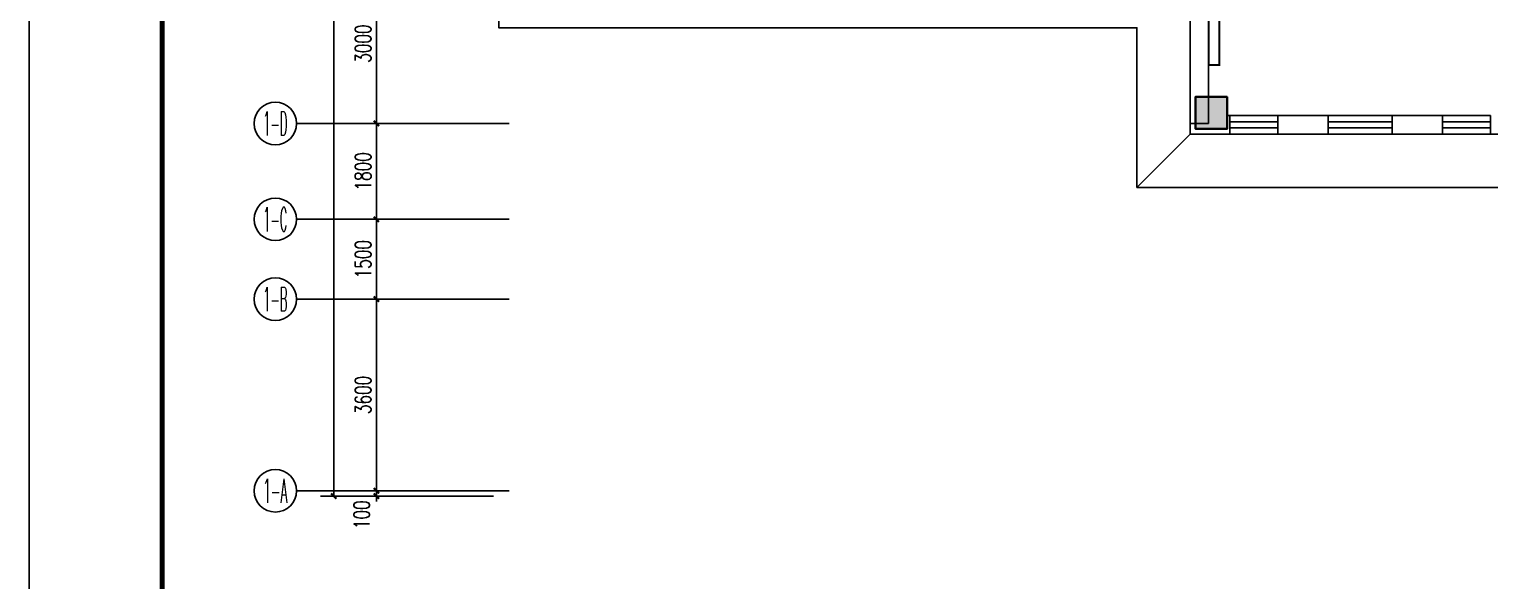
# Model space of a CAD drawing. Extents: x 815029915 to 815825525, y 579155098 to 579748855.
# Drawn here: x 815288638 to 815316102, y 579454527 to 579464887 of the extents above; entities that cross this region are included whole.
import ezdxf
from ezdxf.enums import TextEntityAlignment as Align

# ---------------------------------------------------------------- set-up
doc = ezdxf.new("R2010")
doc.units = 0
doc.header["$LTSCALE"] = 100
doc.header["$MEASUREMENT"] = 0
for name, color, linetype in [('AXIS', 3, 'Continuous'), ('AXIS_TEXT', 7, 'Continuous'), ('COLUMN', 9, 'Continuous'), ('GROUND', 2, 'Continuous'), ('H-供暖-散热器', 4, 'Continuous'), ('WALL', 9, 'Continuous'), ('WINDOW', 4, 'Continuous'), ('ZG-图框层', 4, 'Continuous'), ('zm', 1, 'Continuous')]:
    doc.layers.add(name, color=color, linetype=linetype)
doc.layers.add('柱填充', color=9, linetype='Continuous', lineweight=18)
doc.layers.add('砼柱', color=2, linetype='Continuous', lineweight=35)
doc.styles.add('_TCH_AXIS', font='COMPLEX', dxfattribs={"bigfont": 'GBCBIG'})
doc.styles.add('_TCH_DIM_T3', font='SIMPLEX', dxfattribs={"width": 0.705882, "bigfont": 'GBCBIG'})
doc.styles.add('COMPLEX', font='COMPLEX')
doc.dimstyles.new('_TCH_ARCH-100', dxfattribs={"dimscale": 100, "dimtxt": 2.975, "dimasz": 1, "dimexe": 2.5, "dimexo": 3, "dimgap": 1, "dimtad": 1, "dimdec": 0, "dimzin": 0, "dimdsep": 46, "dimtxsty": '_TCH_DIM_T3', "dimblk": 'ARCHTICK', "dimcen": 0.09, "dimclrt": 7, "dimazin": 2, "dimtfac": 1, "dimtdec": 0, "dimtix": 1, "dimtmove": 2, "dimatfit": 3, "dimfxl": 0, "dimtolj": 1, "dimtzin": 0, "dimarcsym": 0})

# ---------------------------------------------------------------- blocks, each defined once
blk = doc.blocks.new('$TCHSYS$WIN2D')
for p, q in [((-0.5, 0.5), (0.5, 0.5)), ((-0.5, 0.5), (-0.5, -0.5)), ((0.5, 0.5), (0.5, -0.5)), ((0.5, 0.167), (-0.5, 0.167)), ((0.5, -0.167), (-0.5, -0.167)), ((-0.5, -0.5), (0.5, -0.5))]:
    blk.add_line(p, q)
blk = doc.blocks.new('_AXISO')
blk.add_circle((0, 0), 0.5)
at = {"layer": 'AXIS_TEXT', "style": 'COMPLEX', "width": 1.041667}
blk.add_attdef('A', text='', height=0.56, dxfattribs=at).set_placement((-0.25, -0.28), (0.25, -0.28), align=Align.FIT)
blk = doc.blocks.new('_ArchTick')
at = {"color": 0, "linetype": 'ByBlock', "const_width": 0.4}
blk.add_lwpolyline([(-0.5, -0.5), (0.5, 0.5)], dxfattribs=at)
blk = doc.blocks.new('*D374')
at = {"layer": 'AXIS', "color": 0, "lineweight": -2, "transparency": 16777216}
for p, q in [((815297366, 579484617), (815294116, 579484617)), ((815294366, 579456117), (815294366, 579484617)), ((815297366, 579456117), (815294116, 579456117))]:
    blk.add_line(p, q, dxfattribs=at)
at = {"layer": 'Defpoints', "color": 0, "transparency": 16777216}
for p in [(815294366, 579484617), (815297666, 579484617), (815297666, 579456117)]:
    blk.add_point(p, dxfattribs=at)
at = {"layer": 'AXIS', "color": 0, "lineweight": -2, "transparency": 16777216, "xscale": 100, "yscale": 100, "zscale": 100}
for p, rotation in [((815294366, 579484617), 90), ((815294366, 579456117), 270)]:
    blk.add_blockref('_ArchTick', p, dxfattribs=dict(at, rotation=rotation))
at = {"layer": 'AXIS', "color": 7, "transparency": 16777216, "insert": (815294117, 579470367), "char_height": 297.5, "attachment_point": 5, "rotation": 90, "style": '_TCH_DIM_T3'}
blk.add_mtext('\\A1;28500', dxfattribs=at)
blk = doc.blocks.new('*D375')
at = {"layer": 'AXIS', "color": 0, "lineweight": -2, "transparency": 16777216}
for p, q in [((815297366, 579456217), (815294916, 579456217)), ((815297366, 579456117), (815294916, 579456117)), ((815295166, 579456217), (815295166, 579456317)), ((815295166, 579456117), (815295166, 579456217)), ((815295166, 579456117), (815295166, 579456017))]:
    blk.add_line(p, q, dxfattribs=at)
at = {"layer": 'Defpoints', "color": 0, "transparency": 16777216}
for p in [(815295166, 579456217), (815297666, 579456217), (815297666, 579456117)]:
    blk.add_point(p, dxfattribs=at)
at = {"layer": 'AXIS', "color": 0, "lineweight": -2, "transparency": 16777216, "xscale": 100, "yscale": 100, "zscale": 100}
for p, rotation in [((815295166, 579456217), 270), ((815295166, 579456117), 90)]:
    blk.add_blockref('_ArchTick', p, dxfattribs=dict(at, rotation=rotation))
at = {"layer": 'AXIS', "color": 7, "transparency": 16777216, "insert": (815294891, 579455767), "char_height": 297.5, "attachment_point": 5, "rotation": 90, "style": '_TCH_DIM_T3'}
blk.add_mtext('\\A1;100', dxfattribs=at)
blk = doc.blocks.new('*D376')
at = {"layer": 'AXIS', "color": 0, "lineweight": -2, "transparency": 16777216}
for p, q in [((815297366, 579459817), (815294916, 579459817)), ((815295166, 579456217), (815295166, 579459817)), ((815297366, 579456217), (815294916, 579456217))]:
    blk.add_line(p, q, dxfattribs=at)
at = {"layer": 'Defpoints', "color": 0, "transparency": 16777216}
for p in [(815295166, 579459817), (815297666, 579459817), (815297666, 579456217)]:
    blk.add_point(p, dxfattribs=at)
at = {"layer": 'AXIS', "color": 0, "lineweight": -2, "transparency": 16777216, "xscale": 100, "yscale": 100, "zscale": 100}
for p, rotation in [((815295166, 579459817), 90), ((815295166, 579456217), 270)]:
    blk.add_blockref('_ArchTick', p, dxfattribs=dict(at, rotation=rotation))
at = {"layer": 'AXIS', "color": 7, "transparency": 16777216, "insert": (815294917, 579458017), "char_height": 297.5, "attachment_point": 5, "rotation": 90, "style": '_TCH_DIM_T3'}
blk.add_mtext('\\A1;3600', dxfattribs=at)
blk = doc.blocks.new('*D377')
at = {"layer": 'AXIS', "color": 0, "lineweight": -2, "transparency": 16777216}
for p, q in [((815297366, 579461317), (815294916, 579461317)), ((815295166, 579459817), (815295166, 579461317)), ((815297366, 579459817), (815294916, 579459817))]:
    blk.add_line(p, q, dxfattribs=at)
at = {"layer": 'Defpoints', "color": 0, "transparency": 16777216}
for p in [(815295166, 579461317), (815297666, 579461317), (815297666, 579459817)]:
    blk.add_point(p, dxfattribs=at)
at = {"layer": 'AXIS', "color": 0, "lineweight": -2, "transparency": 16777216, "xscale": 100, "yscale": 100, "zscale": 100}
for p, rotation in [((815295166, 579461317), 90), ((815295166, 579459817), 270)]:
    blk.add_blockref('_ArchTick', p, dxfattribs=dict(at, rotation=rotation))
at = {"layer": 'AXIS', "color": 7, "transparency": 16777216, "insert": (815294917, 579460567), "char_height": 297.5, "attachment_point": 5, "rotation": 90, "style": '_TCH_DIM_T3'}
blk.add_mtext('\\A1;1500', dxfattribs=at)
blk = doc.blocks.new('*D378')
at = {"layer": 'AXIS', "color": 0, "lineweight": -2, "transparency": 16777216}
for p, q in [((815297366, 579463117), (815294916, 579463117)), ((815295166, 579461317), (815295166, 579463117)), ((815297366, 579461317), (815294916, 579461317))]:
    blk.add_line(p, q, dxfattribs=at)
at = {"layer": 'Defpoints', "color": 0, "transparency": 16777216}
for p in [(815295166, 579463117), (815297666, 579463117), (815297666, 579461317)]:
    blk.add_point(p, dxfattribs=at)
at = {"layer": 'AXIS', "color": 0, "lineweight": -2, "transparency": 16777216, "xscale": 100, "yscale": 100, "zscale": 100}
for p, rotation in [((815295166, 579463117), 90), ((815295166, 579461317), 270)]:
    blk.add_blockref('_ArchTick', p, dxfattribs=dict(at, rotation=rotation))
at = {"layer": 'AXIS', "color": 7, "transparency": 16777216, "insert": (815294917, 579462217), "char_height": 297.5, "attachment_point": 5, "rotation": 90, "style": '_TCH_DIM_T3'}
blk.add_mtext('\\A1;1800', dxfattribs=at)
blk = doc.blocks.new('*D379')
at = {"layer": 'AXIS', "color": 0, "lineweight": -2, "transparency": 16777216}
for p, q in [((815297366, 579466117), (815294916, 579466117)), ((815295166, 579463117), (815295166, 579466117)), ((815297366, 579463117), (815294916, 579463117))]:
    blk.add_line(p, q, dxfattribs=at)
at = {"layer": 'Defpoints', "color": 0, "transparency": 16777216}
for p in [(815295166, 579466117), (815297666, 579466117), (815297666, 579463117)]:
    blk.add_point(p, dxfattribs=at)
at = {"layer": 'AXIS', "color": 0, "lineweight": -2, "transparency": 16777216, "xscale": 100, "yscale": 100, "zscale": 100}
for p, rotation in [((815295166, 579466117), 90), ((815295166, 579463117), 270)]:
    blk.add_blockref('_ArchTick', p, dxfattribs=dict(at, rotation=rotation))
at = {"layer": 'AXIS', "color": 7, "transparency": 16777216, "insert": (815294917, 579464617), "char_height": 297.5, "attachment_point": 5, "rotation": 90, "style": '_TCH_DIM_T3'}
blk.add_mtext('\\A1;3000', dxfattribs=at)
blk = doc.blocks.new('ll')
at = {"layer": 'ZG-图框层'}
blk.add_lwpolyline([(815136770, 579524220), (815255670, 579524220), (815255670, 579608320), (815136770, 579608320)], close=True, dxfattribs=at)

msp = doc.modelspace()

# ---------------------------------------------------------------- hatches: boundary and pattern name
at = {"layer": '柱填充', "lineweight": 18}
msp.add_hatch(color=250, dxfattribs=at).paths.add_polyline_path([(815311166.1, 579463616.7), (815310566.1, 579463616.7), (815310566.1, 579463016.7), (815311166.1, 579463016.7)])

# ---------------------------------------------------------------- linework, layer by layer
for p, q in [((815310466.1, 579465916.7), (815310466.1, 579462916.7)), ((815310466.1, 579462916.7), (815328466.1, 579462916.7))]:
    msp.add_line(p, q)
at = {"layer": 'AXIS'}
for p, q in [((815297666.1, 579463116.7), (815293666.1, 579463116.7)), ((815297666.1, 579461316.7), (815293666.1, 579461316.7)), ((815297666.1, 579459816.7), (815293666.1, 579459816.7)), ((815297666.1, 579456216.7), (815293666.1, 579456216.7))]:
    msp.add_line(p, q, dxfattribs=at)
at = {"layer": 'COLUMN'}
msp.add_lwpolyline([(815310566.1, 579463016.7), (815311166.1, 579463016.7), (815311166.1, 579463616.7), (815310566.1, 579463616.7)], close=True, dxfattribs=at)
at = {"layer": 'GROUND'}
msp.add_line((815310466.1, 579462916.7), (815309466.1, 579461916.7), dxfattribs=at)
for points in [[(815329866.1, 579481716.7), (815309466.1, 579481716.7), (815309466.1, 579478716.7), (815297466.1, 579478716.7), (815297466.1, 579464916.7), (815309466.1, 579464916.7), (815309466.1, 579461916.7), (815328466.1, 579461916.7)], [(815328866.1, 579480716.7), (815310466.1, 579480716.7), (815310466.1, 579477716.7), (815298466.1, 579477716.7), (815298466.1, 579465916.7), (815310466.1, 579465916.7), (815310466.1, 579462916.7), (815328466.1, 579462916.7)]]:
    msp.add_lwpolyline(points, dxfattribs=at)
at = {"layer": 'H-供暖-散热器', "const_width": 35}
msp.add_lwpolyline([(815311016.1, 579464216.7), (815311016.1, 579465416.7), (815310816.1, 579465416.7), (815310816.1, 579464216.7)], close=True, dxfattribs=at)
at = {"layer": 'WALL'}
for p, q in [((815310466.1, 579463116.7), (815310466.1, 579466116.7)), ((815310816.1, 579463116.7), (815310816.1, 579466116.7)), ((815311216.1, 579463266.7), (815311166.1, 579463266.7)), ((815313066.1, 579463266.7), (815312116.1, 579463266.7)), ((815315216.1, 579463266.7), (815314266.1, 579463266.7)), ((815310466.1, 579463116.7), (815310816.1, 579463116.7)), ((815311216.1, 579462916.7), (815310466.1, 579462916.7)), ((815313066.1, 579462916.7), (815312116.1, 579462916.7)), ((815315216.1, 579462916.7), (815314266.1, 579462916.7))]:
    msp.add_line(p, q, dxfattribs=at)
for points in [[(815311216.1, 579462916.7), (815311216.1, 579463266.7)], [(815312116.1, 579462916.7), (815312116.1, 579463266.7)], [(815313066.1, 579462916.7), (815313066.1, 579463266.7)], [(815314266.1, 579462916.7), (815314266.1, 579463266.7)], [(815315216.1, 579462916.7), (815315216.1, 579463266.7)]]:
    msp.add_lwpolyline(points, dxfattribs=at)
at = {"layer": 'ZG-图框层'}
msp.add_lwpolyline([(815288638.1, 579420226.5), (815407538.1, 579420226.5), (815407538.1, 579504326.5), (815288638.1, 579504326.5)], close=True, dxfattribs=at)
at = {"layer": 'ZG-图框层', "const_width": 100}
msp.add_lwpolyline([(815291138.1, 579421226.5), (815406538.1, 579421226.5), (815406538.1, 579503326.5), (815291138.1, 579503326.5)], close=True, dxfattribs=at)
at = {"layer": '砼柱', "color": 3, "lineweight": 35}
msp.add_lwpolyline([(815311166.1, 579463616.7), (815310566.1, 579463616.7), (815310566.1, 579463016.7), (815311166.1, 579463016.7)], close=True, dxfattribs=at)

# ---------------------------------------------------------------- block references
at = {"layer": 'AXIS'}
ref = msp.add_blockref('_AXISO', (815293266.1, 579463116.7), dxfattribs=dict(at, xscale=800, yscale=800, zscale=800))
ref.add_attrib('A', '1-D', dxfattribs={"color": 7, "height": 452.55, "style": '_TCH_AXIS', "width": 0.362069}).set_placement((815293039.8, 579462890.4), (815293492.3, 579462890.4), align=Align.FIT)
ref = msp.add_blockref('_AXISO', (815293266.1, 579461316.7), dxfattribs=dict(at, xscale=800, yscale=800, zscale=800))
ref.add_attrib('A', '1-C', dxfattribs={"color": 7, "height": 452.55, "style": '_TCH_AXIS', "width": 0.375}).set_placement((815293039.8, 579461090.4), (815293492.3, 579461090.4), align=Align.FIT)
ref = msp.add_blockref('_AXISO', (815293266.1, 579459816.7), dxfattribs=dict(at, xscale=800, yscale=800, zscale=800))
ref.add_attrib('A', '1-B', dxfattribs={"color": 7, "height": 452.55, "style": '_TCH_AXIS', "width": 0.362069}).set_placement((815293039.8, 579459590.4), (815293492.3, 579459590.4), align=Align.FIT)
ref = msp.add_blockref('_AXISO', (815293266.1, 579456216.7), dxfattribs=dict(at, xscale=800, yscale=800, zscale=800))
ref.add_attrib('A', '1-A', dxfattribs={"color": 7, "height": 452.55, "style": '_TCH_AXIS', "width": 0.355932}).set_placement((815293039.8, 579455990.4), (815293492.3, 579455990.4), align=Align.FIT)
at = {"layer": 'WINDOW', "yscale": -350, "rotation": 180}
for p, xscale, zscale in [((815311666.1, 579463091.7), -900, 900), ((815313666.1, 579463091.7), -1200, 1200), ((815315666.1, 579463091.7), -900, 900)]:
    msp.add_blockref('$TCHSYS$WIN2D', p, dxfattribs=dict(at, xscale=xscale, zscale=zscale))
at = {"layer": 'zm', "color": 1}
msp.add_blockref('ll', (151868, -103993.4), dxfattribs=at)

# ---------------------------------------------------------------- dimensions: what is measured, and where the dimension line sits
at = {"layer": 'AXIS'}
for p1, p2, distance, picture, middle in [((815297666.1, 579456116.7), (815297666.1, 579484616.7), 3300, '*D374', (815294117.3, 579470366.7)), ((815297666.1, 579463116.7), (815297666.1, 579466116.7), 2500, '*D379', (815294917.3, 579464616.7)), ((815297666.1, 579461316.7), (815297666.1, 579463116.7), 2500, '*D378', (815294917.3, 579462216.7)), ((815297666.1, 579459816.7), (815297666.1, 579461316.7), 2500, '*D377', (815294917.3, 579460566.7)), ((815297666.1, 579456216.7), (815297666.1, 579459816.7), 2500, '*D376', (815294917.3, 579458016.7))]:
    dim = msp.add_aligned_dim(p1=p1, p2=p2, distance=distance, dimstyle='_TCH_ARCH-100', dxfattribs=at)
    dim.commit()
    dim.dimension.update_dxf_attribs({"geometry": picture, "text_midpoint": middle})
dim = msp.add_linear_dim(base=(815295166.1, 579456216.7), p1=(815297666.1, 579456116.7), p2=(815297666.1, 579456216.7), angle=90, dimstyle='_TCH_ARCH-100', dxfattribs=at)
dim.commit()
dim.dimension.update_dxf_attribs({"geometry": '*D375', "text_midpoint": (815294891.1, 579455766.7), "dimtype": 161})

doc.saveas('drawing.dxf')
